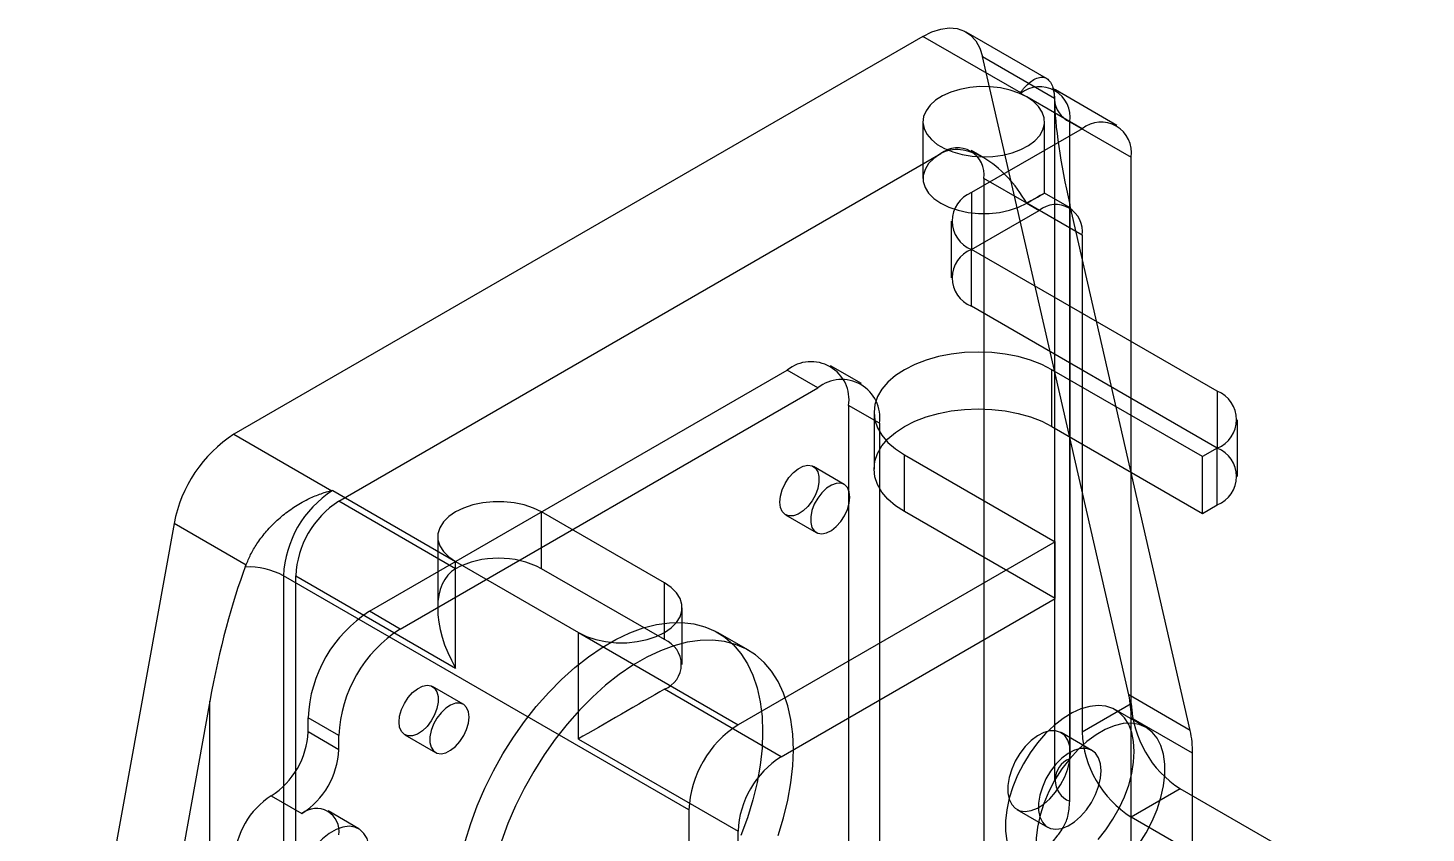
# Model space of a CAD drawing. Header units: millimetres. Extents: x -67 to 338, y -112 to 327.
# Drawn here: x -52.4 to 28.1, y 280.6 to 326.9 of the extents above; entities that cross this region are included whole.
import ezdxf

# ---------------------------------------------------------------- set-up
doc = ezdxf.new("R2010")
doc.units = ezdxf.units.MM

msp = doc.modelspace()

# ---------------------------------------------------------------- linework, layer by layer
at = {"color": 7, "linetype": 'Continuous', "lineweight": 25}
for p, q in [((-0.87, 326.432), (-40.516, 303.545)), ((4.766, 323.179), (-0.87, 326.432)), ((6.258, 324.008), (1.63, 326.68)), ((10.988, 288.537), (2.573, 325.266)), ((2.573, 325.266), (6.711, 322.877)), ((5.116, 322.949), (4.763, 323.153)), ((8.298, 321.112), (5.116, 322.949)), ((6.711, 322.877), (6.714, 322.789)), ((6.713, 322.744), (6.713, 283.645)), ((10.298, 321.31), (6.763, 323.351)), ((-0.858, 321.52), (-0.858, 318.254)), ((8.298, 321.112), (1.934, 317.438)), ((6.142, 317.417), (6.142, 321.52)), ((7.591, 321.52), (11.127, 319.479)), ((7.591, 282.421), (7.591, 321.52)), ((-34.482, 299.681), (0.167, 319.683)), ((2.641, 319.438), (1.917, 319.856)), ((11.127, 288.042), (11.127, 319.479)), ((2.642, 318.254), (2.642, 277.018)), ((5.116, 316.825), (2.642, 318.254)), ((1.934, 317.438), (1.934, 314.172)), ((7.573, 316.59), (6.142, 317.417)), ((1.934, 314.172), (5.824, 316.417)), ((8.298, 314.988), (5.116, 316.825)), ((5.116, 316.825), (5.824, 316.417)), ((14.523, 286.496), (7.591, 316.752)), ((7.591, 316.752), (7.591, 284.87)), ((0.763, 315.805), (0.763, 312.539)), ((8.298, 314.988), (8.298, 286.409)), ((16.077, 306.008), (1.934, 314.173)), ((1.934, 310.906), (1.934, 314.173)), ((16.077, 302.742), (1.934, 310.906)), ((-4.405, 306.458), (-6.172, 307.478)), ((-32.714, 293.352), (-8.672, 307.231)), ((-6.904, 306.21), (-8.672, 307.231)), ((15.228, 302.253), (6.566, 307.253)), ((6.566, 303.987), (6.566, 307.253)), ((-30.946, 292.331), (-6.904, 306.21)), ((16.077, 306.008), (16.077, 302.742)), ((-5.137, 305.189), (-5.137, 277.427)), ((-3.369, 304.168), (-5.137, 305.189)), ((-3.677, 304.804), (-3.677, 301.538)), ((17.248, 301.109), (17.248, 304.376)), ((-40.516, 303.545), (-34.879, 300.292)), ((-3.369, 304.168), (-3.369, 276.406)), ((6.566, 303.987), (15.228, 298.987)), ((16.077, 302.743), (15.228, 302.253)), ((16.077, 299.477), (16.077, 302.743)), ((-1.919, 302.355), (6.743, 297.355)), ((-1.919, 299.089), (-1.919, 302.355)), ((15.228, 298.987), (15.228, 302.253)), ((-5.397, 300.655), (-7.165, 301.676)), ((-34.835, 300.294), (-27.764, 296.212)), ((-27.764, 295.803), (-34.482, 299.681)), ((15.228, 298.987), (16.077, 299.477)), ((-15.743, 294.987), (-22.814, 299.069)), ((-22.814, 295.803), (-22.814, 299.069)), ((-8.765, 298.905), (-6.997, 297.884)), ((6.743, 294.088), (-1.919, 299.089)), ((-43.959, 298.404), (-52.374, 251.959)), ((-39.82, 296.015), (-43.959, 298.404)), ((-28.789, 297.64), (-28.789, 293.537)), ((6.743, 297.355), (-11.501, 286.823)), ((6.743, 294.088), (6.743, 297.355)), ((-27.764, 296.212), (-20.693, 292.129)), ((-27.764, 290.087), (-27.764, 296.212)), ((-39.863, 295.901), (-39.82, 296.015)), ((-14.329, 281.924), (-37.664, 295.395)), ((-37.664, 295.395), (-37.664, 256.296)), ((-36.956, 277.022), (-36.956, 295.394)), ((-36.956, 295.394), (-27.764, 290.087)), ((-15.743, 291.721), (-22.814, 295.803)), ((-15.743, 291.721), (-15.743, 294.987)), ((-9.026, 284.985), (6.743, 294.088)), ((-30.946, 292.331), (-32.714, 293.352)), ((-14.718, 290.292), (-14.718, 293.558)), ((-20.693, 292.129), (-11.501, 286.823)), ((-20.693, 286.005), (-20.693, 292.129)), ((-10.908, 291.112), (-12.676, 292.132)), ((-27.318, 288.001), (-29.085, 289.022)), ((-41.906, 288.177), (-48.838, 249.918)), ((-41.906, 256.296), (-41.906, 288.177)), ((-9.026, 284.985), (-15.743, 288.863)), ((14.523, 286.496), (10.988, 288.537)), ((8.298, 286.409), (11.127, 288.042)), ((11.984, 286.668), (10.216, 287.688)), ((-34.482, 286.207), (-36.249, 287.228)), ((-36.249, 286.411), (-36.249, 287.228)), ((11.127, 277.588), (11.127, 287.224)), ((14.662, 285.183), (11.127, 287.224)), ((-34.482, 285.391), (-36.249, 286.411)), ((-34.482, 285.391), (-34.482, 286.207)), ((-30.685, 286.25), (-28.918, 285.23)), ((-20.693, 286.005), (-11.501, 280.699)), ((8.866, 285.35), (7.098, 286.37)), ((14.662, 275.547), (14.662, 285.183)), ((-38.371, 282.737), (-36.603, 281.717)), ((13.955, 283.143), (11.127, 281.51)), ((28.097, 274.979), (13.955, 283.143)), ((-33.335, 280.845), (-35.103, 281.865)), ((-14.329, 281.924), (-14.329, 199.862)), ((4.549, 281.954), (6.316, 280.933)), ((25.269, 273.346), (11.127, 281.51)), ((-11.501, 239.463), (-11.501, 280.699))]:
    msp.add_line(p, q, dxfattribs=at)
at = {"color": 7, "linetype": 'Continuous', "lineweight": 25, "flags": 128}
for points in [[(-0.87, 326.432), (-0.345, 326.69), (0.168, 326.852), (0.658, 326.913), (1.115, 326.874), (1.527, 326.734), (1.886, 326.497), (2.185, 326.169), (2.415, 325.755), (2.573, 325.266)], [(5.116, 322.949), (4.663, 323.17), (4.151, 323.343), (3.595, 323.464), (3.012, 323.529), (2.419, 323.537), (1.832, 323.486), (1.268, 323.379), (0.744, 323.218), (0.274, 323.008), (-0.128, 322.756), (-0.45, 322.468), (-0.683, 322.153), (-0.82, 321.819), (-0.858, 321.477), (-0.795, 321.137), (-0.633, 320.807), (-0.377, 320.498), (-0.034, 320.218), (0.385, 319.975), (0.87, 319.778), (1.406, 319.63), (1.977, 319.536), (2.567, 319.5), (3.16, 319.522), (3.737, 319.601), (4.283, 319.736), (4.782, 319.922), (5.219, 320.153), (5.582, 320.425), (5.861, 320.727), (6.047, 321.053), (6.134, 321.392), (6.122, 321.734), (6.009, 322.071), (5.8, 322.391), (5.499, 322.687), (5.116, 322.949)], [(4.763, 323.153), (4.764, 323.16), (4.766, 323.179)], [(0.167, 319.683), (-0.225, 319.413), (-0.531, 319.108), (-0.739, 318.777), (-0.845, 318.43), (-0.845, 318.078), (-0.739, 317.731), (-0.531, 317.4), (-0.225, 317.095), (0.167, 316.825), (0.634, 316.599), (1.162, 316.423), (1.736, 316.302), (2.337, 316.241), (2.947, 316.241), (3.547, 316.302), (4.121, 316.423), (4.649, 316.599), (5.116, 316.825)], [(6.566, 307.253), (5.976, 307.552), (5.323, 307.804), (4.619, 308.004), (3.876, 308.15), (3.107, 308.238), (2.323, 308.268), (1.54, 308.238), (0.77, 308.15), (0.027, 308.004), (-0.677, 307.804), (-1.329, 307.552), (-1.919, 307.253), (-2.437, 306.913), (-2.873, 306.536), (-3.22, 306.13), (-3.472, 305.701), (-3.625, 305.256), (-3.677, 304.804), (-3.625, 304.352), (-3.472, 303.908), (-3.22, 303.479), (-2.873, 303.072), (-2.437, 302.696), (-1.919, 302.355)], [(-1.919, 299.089), (-2.437, 299.429), (-2.873, 299.806), (-3.22, 300.213), (-3.472, 300.642), (-3.625, 301.086), (-3.677, 301.538), (-3.625, 301.99), (-3.472, 302.435), (-3.22, 302.864), (-2.873, 303.27), (-2.437, 303.647), (-1.919, 303.987), (-1.329, 304.286), (-0.677, 304.538), (0.027, 304.738), (0.77, 304.884), (1.54, 304.972), (2.323, 305.002), (3.107, 304.972), (3.876, 304.884), (4.619, 304.738), (5.323, 304.538), (5.976, 304.286), (6.566, 303.987)], [(-9.096, 299.637), (-9.061, 299.983), (-8.956, 300.347), (-8.79, 300.709), (-8.571, 301.043), (-8.315, 301.331), (-8.036, 301.553), (-7.753, 301.696), (-7.483, 301.751), (-7.244, 301.713), (-7.05, 301.587), (-6.913, 301.379), (-6.843, 301.102), (-6.843, 300.775), (-6.913, 300.417), (-7.05, 300.051), (-7.244, 299.7), (-7.483, 299.386), (-7.753, 299.129), (-8.036, 298.945), (-8.315, 298.846), (-8.571, 298.837), (-8.79, 298.92), (-8.956, 299.089), (-9.061, 299.333), (-9.096, 299.637)], [(-34.879, 300.292), (-34.848, 300.293), (-34.835, 300.294)], [(-5.066, 299.923), (-5.101, 300.227), (-5.206, 300.472), (-5.373, 300.64), (-5.591, 300.723), (-5.848, 300.714), (-6.126, 300.615), (-6.409, 300.431), (-6.679, 300.174), (-6.918, 299.86), (-7.113, 299.509), (-7.249, 299.143), (-7.32, 298.786), (-7.32, 298.458), (-7.249, 298.182), (-7.113, 297.973), (-6.918, 297.847), (-6.679, 297.81), (-6.409, 297.864), (-6.126, 298.007), (-5.848, 298.229), (-5.591, 298.517), (-5.373, 298.852), (-5.206, 299.213), (-5.101, 299.578), (-5.066, 299.923)], [(-22.814, 299.069), (-23.282, 299.295), (-23.81, 299.471), (-24.383, 299.592), (-24.984, 299.653), (-25.594, 299.653), (-26.195, 299.592), (-26.768, 299.471), (-27.297, 299.295), (-27.764, 299.069), (-28.156, 298.799), (-28.461, 298.494), (-28.67, 298.163), (-28.776, 297.816), (-28.776, 297.464), (-28.67, 297.117), (-28.461, 296.786), (-28.156, 296.481), (-27.764, 296.212)], [(-20.693, 292.129), (-20.226, 291.903), (-19.697, 291.727), (-19.124, 291.607), (-18.523, 291.545), (-17.913, 291.545), (-17.312, 291.607), (-16.739, 291.727), (-16.211, 291.903), (-15.743, 292.129), (-15.351, 292.399), (-15.046, 292.704), (-14.837, 293.035), (-14.731, 293.382), (-14.731, 293.734), (-14.837, 294.081), (-15.046, 294.412), (-15.351, 294.717), (-15.743, 294.987)], [(-27.2, 280.116), (-26.889, 281.138), (-26.513, 282.162), (-26.076, 283.178), (-25.581, 284.18), (-25.033, 285.158), (-24.436, 286.105), (-23.794, 287.014), (-23.114, 287.877), (-22.399, 288.687), (-21.657, 289.437), (-20.892, 290.122), (-20.112, 290.736), (-19.322, 291.274), (-18.529, 291.732), (-17.739, 292.106), (-16.958, 292.393), (-16.194, 292.591), (-15.451, 292.698), (-14.737, 292.713), (-14.056, 292.636), (-13.414, 292.468), (-12.817, 292.21), (-12.269, 291.865), (-11.774, 291.434), (-11.338, 290.922), (-10.962, 290.333), (-10.65, 289.67), (-10.405, 288.941), (-10.228, 288.15), (-10.122, 287.304), (-10.086, 286.409), (-10.122, 285.474), (-10.228, 284.505), (-10.405, 283.51), (-10.65, 282.498), (-10.962, 281.475), (-11.338, 280.452)], [(-8.319, 285.389), (-8.354, 286.283), (-8.461, 287.129), (-8.637, 287.92), (-8.882, 288.65), (-9.194, 289.312), (-9.57, 289.902), (-10.007, 290.414), (-10.501, 290.844), (-11.049, 291.19), (-11.646, 291.448), (-12.288, 291.616), (-12.969, 291.692), (-13.684, 291.677), (-14.426, 291.57), (-15.191, 291.373), (-15.971, 291.086), (-16.761, 290.712), (-17.554, 290.254), (-18.344, 289.716), (-19.124, 289.102), (-19.889, 288.417), (-20.631, 287.666), (-21.346, 286.856), (-22.027, 285.994), (-22.668, 285.085), (-23.266, 284.137), (-23.814, 283.159), (-24.308, 282.158), (-24.745, 281.141), (-25.121, 280.118)], [(-31.017, 286.983), (-30.981, 287.328), (-30.877, 287.693), (-30.71, 288.054), (-30.492, 288.389), (-30.235, 288.677), (-29.956, 288.899), (-29.673, 289.042), (-29.404, 289.096), (-29.164, 289.059), (-28.97, 288.932), (-28.833, 288.724), (-28.763, 288.448), (-28.763, 288.12), (-28.833, 287.762), (-28.97, 287.396), (-29.164, 287.046), (-29.404, 286.732), (-29.673, 286.475), (-29.956, 286.291), (-30.235, 286.192), (-30.492, 286.183), (-30.71, 286.266), (-30.877, 286.434), (-30.981, 286.678), (-31.017, 286.983)], [(-26.986, 287.269), (-27.022, 287.573), (-27.126, 287.817), (-27.293, 287.986), (-27.511, 288.069), (-27.768, 288.06), (-28.047, 287.96), (-28.33, 287.776), (-28.599, 287.52), (-28.839, 287.206), (-29.033, 286.855), (-29.17, 286.489), (-29.24, 286.131), (-29.24, 285.804), (-29.17, 285.527), (-29.033, 285.319), (-28.839, 285.193), (-28.599, 285.155), (-28.33, 285.21), (-28.047, 285.353), (-27.768, 285.575), (-27.511, 285.862), (-27.293, 286.197), (-27.126, 286.558), (-27.022, 286.923), (-26.986, 287.269)], [(11.304, 285.285), (11.267, 285.86), (11.16, 286.383), (10.983, 286.843), (10.74, 287.231), (10.435, 287.539), (10.075, 287.761), (9.667, 287.894), (9.219, 287.934), (8.738, 287.881), (8.236, 287.735), (7.721, 287.501), (7.203, 287.181), (6.693, 286.783), (6.201, 286.313), (5.735, 285.782), (5.306, 285.2), (4.921, 284.578), (4.588, 283.927), (4.314, 283.262), (4.103, 282.594), (3.96, 281.937), (3.888, 281.303), (3.888, 280.705), (3.96, 280.154)], [(7.627, 285.203), (7.59, 285.601), (7.481, 285.94), (7.303, 286.206), (7.066, 286.388), (6.777, 286.48), (6.45, 286.476), (6.097, 286.378), (5.732, 286.189), (5.372, 285.917), (5.029, 285.573), (4.72, 285.171), (4.455, 284.728), (4.247, 284.262), (4.103, 283.792), (4.03, 283.337), (4.03, 282.916), (4.103, 282.546), (4.247, 282.241), (4.455, 282.016), (4.72, 281.878), (5.029, 281.834), (5.372, 281.885), (5.732, 282.03), (6.097, 282.261), (6.45, 282.571), (6.777, 282.946), (7.066, 283.37), (7.303, 283.827), (7.481, 284.297), (7.59, 284.762), (7.627, 285.203)], [(11.588, 279.98), (11.988, 280.611), (12.333, 281.273), (12.619, 281.951), (12.838, 282.634), (12.987, 283.306), (13.062, 283.953), (13.062, 284.564), (12.987, 285.125), (12.838, 285.625), (12.619, 286.054), (12.333, 286.403), (11.988, 286.666), (11.588, 286.836), (11.144, 286.91), (10.663, 286.888), (10.156, 286.768), (9.633, 286.554), (9.104, 286.251), (8.581, 285.863), (8.073, 285.4), (7.591, 284.87)], [(-9.194, 280.455), (-8.882, 281.477), (-8.637, 282.49), (-8.461, 283.484), (-8.354, 284.453), (-8.319, 285.389)], [(7.591, 284.87), (7.143, 284.281), (6.741, 283.648), (6.392, 282.984), (6.104, 282.302), (5.882, 281.617), (5.732, 280.941), (5.656, 280.29), (5.656, 279.677), (5.732, 279.113), (5.882, 278.611), (6.104, 278.181), (6.392, 277.832), (6.741, 277.571), (7.143, 277.402), (7.591, 277.331)], [(9.394, 284.182), (9.358, 284.58), (9.248, 284.919), (9.071, 285.185), (8.834, 285.368), (8.545, 285.459), (8.218, 285.456), (7.864, 285.357), (7.5, 285.168), (7.139, 284.896), (6.797, 284.552), (6.488, 284.151), (6.223, 283.708), (6.015, 283.242), (5.871, 282.772), (5.797, 282.317), (5.797, 281.895), (5.871, 281.525), (6.015, 281.221), (6.223, 280.995), (6.488, 280.858), (6.797, 280.814), (7.139, 280.865), (7.5, 281.009), (7.864, 281.241), (8.218, 281.55), (8.545, 281.925), (8.834, 282.35), (9.071, 282.806), (9.248, 283.277), (9.358, 283.742), (9.394, 284.182)], [(9.219, 280.228), (9.667, 280.786), (10.075, 281.39), (10.435, 282.028), (10.74, 282.687), (10.983, 283.356), (11.16, 284.02), (11.267, 284.667), (11.304, 285.285)], [(-32.714, 279.471), (-32.75, 279.9), (-32.857, 280.273), (-33.032, 280.577), (-33.267, 280.802), (-33.557, 280.939), (-33.89, 280.985), (-34.255, 280.938), (-34.639, 280.799), (-35.031, 280.573), (-35.416, 280.268), (-35.781, 279.894), (-36.113, 279.463), (-36.403, 278.992), (-36.639, 278.495), (-36.813, 277.99), (-36.92, 277.493), (-36.956, 277.022)]]:
    msp.add_lwpolyline(points, dxfattribs=at)
at = {"color": 7, "linetype": 'Continuous', "lineweight": 25}
for centre, radius, start, end in [((5.858, 321.784), 1.753, 351.31468, 128.67457), ((8.195, 322.875), 1.483, 183.30459, 246.00158), ((9.394, 319.743), 1.753, 351.31468, 128.67457), ((1.125, 318.485), 1.534, 351.31468, 128.67457), ((2.571, 315.805), 1.753, 111.31255, 248.68745), ((6.782, 315.22), 1.534, 351.31506, 128.67419), ((2.571, 312.539), 1.753, 111.31255, 248.68745), ((-7.302, 305.521), 2.191, 351.27104, 128.71821), ((-5.534, 304.501), 2.191, 351.27104, 128.71821), ((15.44, 304.376), 1.753, 291.31255, 68.68745), ((-36.292, 296.994), 7.795, 122.80785, 169.5761), ((15.44, 301.109), 1.753, 291.31255, 68.68745), ((-31.549, 295.13), 6.121, 122.4764, 177.5236), ((-31.606, 295.163), 5.356, 122.4764, 177.5236), ((-25.289, 291.053), 5.356, 62.48054, 117.51946), ((-39.709, 291.54), 4.363, 62.03887, 92.0167), ((-28.603, 286.896), 7.654, 122.48713, 177.51287), ((-26.835, 285.875), 7.654, 122.48713, 177.51287), ((-16.301, 290.292), 1.534, 291.31255, 68.68745), ((5.233, 287.263), 5.894, 359.61567, 12.47843), ((17.242, 288.306), 6.121, 182.4763, 237.5237), ((-8.214, 281.659), 6.121, 122.4764, 177.5236), ((8.768, 285.222), 5.894, 359.61567, 12.47843), ((-40.855, 286.621), 4.61, 302.60548, 357.39452), ((14.413, 286.673), 6.121, 182.4764, 237.5236), ((-39.087, 285.601), 4.61, 302.60548, 357.39452), ((-6.15, 280.467), 5.356, 122.4763, 177.5237), ((8.056, 283.645), 1.31, 110.78342, 249.21658), ((-35.886, 278.853), 4.61, 122.60548, 177.39452), ((-35.775, 280.701), 1.31, 350.78596, 129.20329)]:
    msp.add_arc(centre, radius, start, end, dxfattribs=at)
for centre, major_axis, ratio, start_param, end_param in [((9.713, 315.527), (-2.467, 9.329), 0.18305, 0.631587, 1.390934), ((2.642, 315.396), (-2.475, 4.287), 0.577335, 4.712348, 6.283145), ((2.642, 315.396), (3.5, 2.021), 0.00007, 5.497747, 7.068543), ((-39.785, 286.953), (1.963, 11.766), 0.192806, 0.739391, 1.498738), ((-25.289, 291.516), (-2.475, 4.287), 0.577335, 6.283145, 7.853941), ((-18.218, 287.434), (3.5, 2.021), 0.00007, 0.785358, 2.356154)]:
    msp.add_ellipse(centre, major_axis=major_axis, ratio=ratio, start_param=start_param, end_param=end_param, dxfattribs=at)
for points, knots in [([(4.766, 323.179), (4.767, 323.182), (4.769, 323.192), (4.777, 323.209), (4.792, 323.236), (4.843, 323.311), (4.992, 323.495), (5.235, 323.742), (5.544, 323.968), (5.855, 324.092), (6.144, 324.083), (6.387, 323.938), (6.561, 323.675), (6.676, 323.321), (6.7, 323.026), (6.711, 322.877)], [0, 0, 0, 0, 0.002754, 0.006999, 0.013446, 0.023565, 0.068506, 0.174758, 0.282897, 0.408332, 0.537099, 0.658904, 0.784008, 0.890831, 1, 1, 1, 1]), ([(6.763, 323.351), (6.732, 323.371), (6.662, 323.416), (6.598, 323.486), (6.586, 323.51), (6.612, 323.463), (6.655, 323.33), (6.696, 323.122), (6.706, 322.931), (6.711, 322.841)], [0, 0, 0, 0, 0.135796, 0.30798, 0.459285, 0.597659, 0.7406, 0.878133, 1, 1, 1, 1]), ([(6.711, 322.841), (6.711, 322.833), (6.712, 322.802), (6.712, 322.769), (6.713, 322.744)], [0, 0, 0, 0, 0.2288417, 1, 1, 1, 1]), ([(-39.82, 296.015), (-39.738, 296.215), (-39.571, 296.62), (-39.197, 297.253), (-38.717, 297.897), (-38.122, 298.525), (-37.438, 299.098), (-36.729, 299.564), (-36.019, 299.927), (-35.466, 300.14), (-35.114, 300.244), (-34.979, 300.276), (-34.933, 300.285), (-34.902, 300.29), (-34.886, 300.291), (-34.879, 300.292)], [0, 0, 0, 0, 0.106814, 0.215992, 0.337776, 0.462901, 0.588314, 0.717103, 0.82335, 0.931495, 0.976435, 0.986554, 0.993001, 0.997246, 1, 1, 1, 1]), ([(6.713, 283.646), (6.713, 283.641), (6.712, 283.608), (6.705, 283.564), (6.714, 283.605), (6.725, 283.625), (6.72, 283.616), (6.719, 283.615)], [0, 0, 0, 0, 0.0442063, 0.2818438, 0.6135733, 0.9517161, 1, 1, 1, 1]), ([(7.591, 274.882), (7.591, 274.921), (7.587, 275.297), (7.488, 275.925), (7.248, 276.745), (6.953, 277.54), (6.624, 278.288), (6.375, 278.945), (6.298, 279.376), (6.365, 279.759), (6.586, 280.072), (6.902, 280.445), (7.231, 280.906), (7.523, 281.549), (7.568, 282.119), (7.591, 282.421)], [0, 0, 0, 0, 0.014357, 0.136688, 0.20941, 0.28314, 0.396581, 0.456407, 0.497428, 0.538669, 0.609554, 0.68192, 0.782532, 0.884946, 1, 1, 1, 1])]:
    msp.add_open_spline(points, degree=3, knots=knots, dxfattribs=at)

doc.saveas('drawing.dxf')
